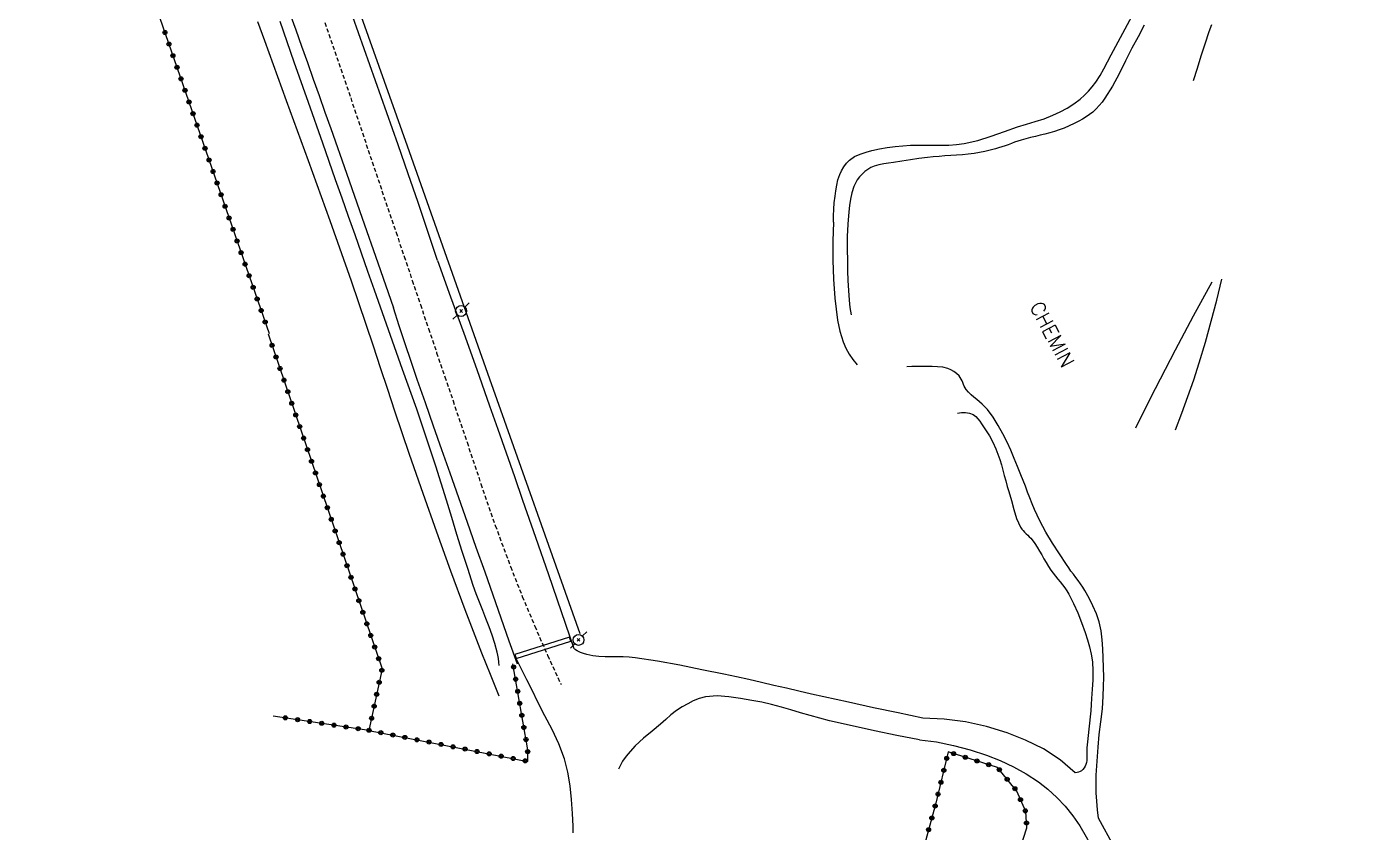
# Model space of a CAD drawing. Header units: millimetres. Extents: x 137000 to 138000, y 152000 to 153001.
# Drawn here: x 137836.3 to 138000, y 152236.8 to 152335.4 of the extents above; entities that cross this region are included whole.
import ezdxf

# ---------------------------------------------------------------- set-up
doc = ezdxf.new("R2010")
doc.units = ezdxf.units.MM
doc.linetypes.add('DASHED', pattern=[0.75, 0.5, -0.25])
doc.layers.get('0').update_dxf_attribs({"linetype": 'CONTINUOUS'})
for name, color, linetype in [('W0001', 6, 'DASHED'), ('W0008', 7, 'CONTINUOUS'), ('W0071', 7, 'CONTINUOUS'), ('W0211', 2, 'CONTINUOUS'), ('W0214', 2, 'CONTINUOUS'), ('W0300', 7, 'CONTINUOUS'), ('W0323', 7, 'CONTINUOUS'), ('W0402', 7, 'CONTINUOUS'), ('W0473', 7, 'CONTINUOUS'), ('W0989', 7, 'CONTINUOUS')]:
    doc.layers.add(name, color=color, linetype=linetype)
doc.styles.get("Standard").update_dxf_attribs({"font": 'romans.shx', "width": 0.85})

# ---------------------------------------------------------------- blocks, each defined once
blk = doc.blocks.new('T473')
for p, q in [((-0.166667, 0.166667), (0.166667, -0.166667)), ((-0.166667, -0.166667), (0.166667, 0.166667)), ((0.500001, 0.500001), (1.000002, 1.000002)), ((-1.000002, -1.000002), (-0.500001, -0.500001))]:
    blk.add_line(p, q)
blk.add_ellipse((0, 0), major_axis=(0.471405, 0.471405), ratio=1, start_param=5.4977871438, end_param=11.780972451)
blk = doc.blocks.new('t323o')
at = {"color": 0, "linetype": 'Continuous'}
for radius in [0.25, 0.15]:
    blk.add_circle((0, 0), radius, dxfattribs=at)

msp = doc.modelspace()

# ---------------------------------------------------------------- linework, layer by layer
at = {"layer": 'W0001'}
msp.add_lwpolyline([(137872.81, 152335.94), (137874.77, 152330.27), (137876.69, 152324.58), (137878.6, 152318.89), (137880.52, 152313.21), (137881.52, 152310.26), (137882.51, 152307.32), (137883.5, 152304.38), (137884.5, 152301.43), (137885.49, 152298.49), (137886.49, 152295.54), (137887.49, 152292.6), (137888.49, 152289.66), (137890.21, 152284.57), (137891.91, 152279.47), (137893.66, 152274.39), (137895.53, 152269.35), (137896.97, 152265.7), (137898.49, 152262.08), (137900.07, 152258.49), (137901.71, 152254.92)], dxfattribs=at)
at = {"layer": 'W0008'}
for points in [[(137868.52, 152337.07), (137869.24, 152335.06), (137869.95, 152333.05), (137870.67, 152331.04), (137871.39, 152329.02), (137872.1, 152327.01), (137872.82, 152325), (137873.53, 152322.98), (137875.45, 152317.5), (137877.37, 152312.01), (137879.29, 152306.52), (137881.19, 152301.02)], [(137886.59, 152306.82), (137885.4, 152310.37), (137884.21, 152313.91), (137883, 152317.45), (137881.77, 152320.99), (137881.09, 152322.95), (137880.4, 152324.9), (137879.7, 152326.86), (137879, 152328.81), (137878.3, 152330.77), (137877.61, 152332.72), (137876.91, 152334.68), (137876.22, 152336.64)], [(137886.59, 152306.82), (137888.2, 152302.38), (137889.8, 152297.94), (137891.39, 152293.49), (137892.97, 152289.05), (137893.99, 152286.16), (137895, 152283.27), (137896, 152280.38), (137897.01, 152277.48), (137898.58, 152272.95), (137900.16, 152268.41), (137901.72, 152263.87), (137903.29, 152259.33)], [(137896.37, 152257.41), (137895.38, 152260.22), (137894.39, 152263.04), (137893.4, 152265.85), (137892.41, 152268.67), (137891.34, 152271.7), (137890.27, 152274.74), (137889.21, 152277.77), (137888.14, 152280.81), (137887.13, 152283.67), (137886.12, 152286.53), (137885.12, 152289.4), (137884.12, 152292.27), (137883.38, 152294.45), (137882.64, 152296.64), (137881.91, 152298.83), (137881.19, 152301.02)]]:
    msp.add_lwpolyline(points, dxfattribs=at)
at = {"layer": 'W0071'}
for points in [[(137935.06, 152311.51), (137935.06, 152312.3), (137935.09, 152313.1), (137935.15, 152313.9), (137935.24, 152314.69), (137935.34, 152315.36), (137935.45, 152316.03), (137935.6, 152316.7), (137935.83, 152317.34), (137936.05, 152317.82), (137936.31, 152318.29), (137936.63, 152318.73), (137937.01, 152319.11), (137937.64, 152319.54), (137938.33, 152319.85), (137939.04, 152320.08), (137939.75, 152320.29), (137940.68, 152320.51), (137941.63, 152320.66), (137942.58, 152320.78), (137943.52, 152320.87), (137944.46, 152320.93), (137945.41, 152320.96), (137946.35, 152320.95), (137947.29, 152320.94), (137948.23, 152320.93), (137949.18, 152320.95), (137950.12, 152321.02), (137951.06, 152321.14), (137952.73, 152321.52), (137954.36, 152322.04), (137955.96, 152322.62), (137957.57, 152323.17), (137958.65, 152323.5), (137959.75, 152323.82), (137960.83, 152324.18), (137961.89, 152324.6), (137962.77, 152325.02), (137963.63, 152325.48), (137964.46, 152326), (137965.25, 152326.58), (137965.78, 152327.05), (137966.27, 152327.55), (137966.72, 152328.09), (137967.15, 152328.65), (137967.67, 152329.46), (137968.14, 152330.3), (137968.57, 152331.15), (137969.02, 152332), (137969.88, 152333.59), (137970.73, 152335.19), (137971.58, 152336.78)], [(137973.08, 152335.63), (137972.33, 152334.22), (137971.57, 152332.8), (137970.79, 152331.25), (137970.02, 152329.69), (137969.2, 152328.15), (137968.27, 152326.68), (137967.93, 152326.22), (137967.57, 152325.79), (137967.18, 152325.38), (137966.77, 152325), (137966.37, 152324.68), (137965.96, 152324.4), (137965.52, 152324.14), (137965.08, 152323.89), (137964.49, 152323.58), (137963.89, 152323.3), (137963.28, 152323.04), (137962.66, 152322.8), (137962.09, 152322.61), (137961.51, 152322.44), (137960.93, 152322.29), (137960.34, 152322.15), (137959.76, 152322.01), (137959.17, 152321.87), (137958.59, 152321.72), (137958.02, 152321.55), (137957.62, 152321.42), (137957.22, 152321.29), (137956.83, 152321.15), (137956.44, 152321), (137956.05, 152320.86), (137955.65, 152320.73), (137955.26, 152320.6), (137954.86, 152320.48), (137954.21, 152320.31), (137953.56, 152320.16), (137952.91, 152320.03), (137952.25, 152319.92), (137951.54, 152319.83), (137950.83, 152319.76), (137950.11, 152319.7), (137949.4, 152319.66), (137948.69, 152319.62), (137947.97, 152319.57), (137947.26, 152319.51), (137946.55, 152319.44), (137945.51, 152319.31), (137944.47, 152319.16), (137943.43, 152318.99), (137942.4, 152318.82), (137941.8, 152318.74), (137941.2, 152318.66), (137940.6, 152318.55), (137940.02, 152318.37), (137939.62, 152318.19), (137939.24, 152317.96), (137938.88, 152317.71), (137938.55, 152317.41), (137938.24, 152317.07), (137937.96, 152316.69), (137937.73, 152316.29), (137937.54, 152315.87), (137937.28, 152315.12), (137937.12, 152314.35), (137937.01, 152313.57), (137936.91, 152312.8), (137936.79, 152311.29), (137936.74, 152309.78), (137936.74, 152308.27), (137936.75, 152306.76), (137936.77, 152305.56), (137936.81, 152304.36), (137936.87, 152303.17), (137936.96, 152301.97), (137937.01, 152301.52), (137937.07, 152301.07), (137937.13, 152300.63), (137937.21, 152300.18)], [(137935.06, 152311.51), (137934.96, 152309.18), (137934.95, 152306.85), (137935.04, 152304.53), (137935.23, 152302.21), (137935.38, 152300.86), (137935.56, 152299.52), (137935.83, 152298.18), (137936.24, 152296.87), (137936.57, 152296.11), (137936.96, 152295.38), (137937.42, 152294.69), (137937.93, 152294.04)], [(137967.5, 152238.58), (137967.37, 152239.6), (137967.27, 152240.63), (137967.21, 152241.66), (137967.18, 152242.69), (137967.18, 152243.26), (137967.2, 152243.83), (137967.22, 152244.4), (137967.26, 152244.97), (137967.3, 152245.54), (137967.34, 152246.1), (137967.38, 152246.67), (137967.43, 152247.24), (137967.58, 152248.8), (137967.77, 152250.36), (137967.95, 152251.93), (137968.07, 152253.49), (137968.11, 152254.67), (137968.12, 152255.84), (137968.1, 152257.02), (137968.05, 152258.19), (137967.99, 152259.29), (137967.92, 152260.39), (137967.79, 152261.5), (137967.55, 152262.58), (137967.22, 152263.59), (137966.8, 152264.57), (137966.33, 152265.51), (137965.81, 152266.44), (137965.56, 152266.85), (137965.29, 152267.26), (137965, 152267.65), (137964.7, 152268.04), (137964.41, 152268.42), (137964.11, 152268.81), (137963.83, 152269.2), (137963.55, 152269.6), (137962.69, 152270.91), (137961.84, 152272.24), (137961.03, 152273.59), (137960.29, 152274.97), (137959.96, 152275.66), (137959.65, 152276.35), (137959.35, 152277.06), (137959.08, 152277.77), (137958.8, 152278.48), (137958.53, 152279.19), (137958.26, 152279.9), (137957.97, 152280.6), (137957.57, 152281.6), (137957.17, 152282.6), (137956.76, 152283.6), (137956.3, 152284.57), (137955.77, 152285.61), (137955.2, 152286.64), (137954.58, 152287.64), (137953.89, 152288.58), (137953.59, 152288.92), (137953.26, 152289.23), (137952.93, 152289.52), (137952.58, 152289.8), (137952.24, 152290.08), (137951.9, 152290.38), (137951.58, 152290.7), (137951.29, 152291.04), (137951.16, 152291.24), (137951.05, 152291.45), (137950.96, 152291.66), (137950.87, 152291.88), (137950.78, 152292.09), (137950.68, 152292.31), (137950.56, 152292.51), (137950.41, 152292.7), (137950.12, 152292.98), (137949.79, 152293.23), (137949.43, 152293.43), (137949.05, 152293.59), (137948.42, 152293.75), (137947.76, 152293.82), (137947.11, 152293.83), (137946.47, 152293.84), (137945.86, 152293.86), (137945.24, 152293.86), (137944.63, 152293.84), (137944.01, 152293.8)], [(137950.23, 152288.15), (137950.71, 152288.24), (137951.2, 152288.24), (137951.68, 152288.15), (137952.13, 152287.97), (137952.46, 152287.75), (137952.73, 152287.46), (137952.96, 152287.14), (137953.17, 152286.83), (137953.67, 152286.11), (137954.13, 152285.35), (137954.55, 152284.57), (137954.92, 152283.77), (137955.17, 152283.13), (137955.4, 152282.48), (137955.6, 152281.82), (137955.78, 152281.16), (137955.95, 152280.5), (137956.13, 152279.84), (137956.31, 152279.18), (137956.51, 152278.53), (137956.82, 152277.44), (137957.1, 152276.33), (137957.44, 152275.23), (137957.93, 152274.18), (137958.08, 152273.96), (137958.25, 152273.76), (137958.43, 152273.56), (137958.62, 152273.38), (137958.82, 152273.2), (137959.01, 152273.02), (137959.19, 152272.83), (137959.36, 152272.62), (137959.67, 152272.18), (137959.97, 152271.73), (137960.26, 152271.26), (137960.53, 152270.8), (137960.8, 152270.32), (137961.08, 152269.86), (137961.36, 152269.39), (137961.66, 152268.94), (137961.93, 152268.57), (137962.2, 152268.2), (137962.49, 152267.84), (137962.78, 152267.49), (137963.07, 152267.13), (137963.34, 152266.76), (137963.6, 152266.38), (137963.85, 152265.99), (137964.44, 152264.85), (137964.96, 152263.69), (137965.42, 152262.5), (137965.84, 152261.29), (137966.12, 152260.41), (137966.38, 152259.52), (137966.59, 152258.62), (137966.73, 152257.7), (137966.8, 152256.58), (137966.78, 152255.46), (137966.72, 152254.35), (137966.64, 152253.23), (137966.59, 152252.47), (137966.53, 152251.72), (137966.45, 152250.96), (137966.36, 152250.2), (137966.28, 152249.45), (137966.2, 152248.69), (137966.12, 152247.93), (137966.05, 152247.17), (137966.04, 152246.92), (137966.05, 152246.66), (137966.06, 152246.41), (137966.07, 152246.16), (137966.07, 152245.9), (137966.05, 152245.64), (137966.01, 152245.38), (137965.94, 152245.13), (137965.85, 152244.92), (137965.73, 152244.72), (137965.58, 152244.54), (137965.41, 152244.38), (137965.23, 152244.27), (137965.05, 152244.19), (137964.85, 152244.14), (137964.64, 152244.13)], [(137945.98, 152250.8), (137942.95, 152251.44), (137939.93, 152252.09), (137936.9, 152252.75), (137933.87, 152253.42), (137932.34, 152253.76), (137930.81, 152254.11), (137929.29, 152254.47), (137927.76, 152254.82), (137926.23, 152255.18), (137924.7, 152255.52), (137923.17, 152255.86), (137921.63, 152256.18), (137918.93, 152256.74), (137916.23, 152257.29), (137913.51, 152257.79), (137910.78, 152258.2), (137910.04, 152258.27), (137909.31, 152258.3), (137908.57, 152258.31), (137907.83, 152258.31), (137907.09, 152258.33), (137906.34, 152258.37), (137905.6, 152258.45), (137904.87, 152258.6), (137904.47, 152258.71), (137904.08, 152258.86), (137903.7, 152259.04), (137903.34, 152259.25)], [(137903.19, 152236.77), (137903.18, 152237.57), (137903.16, 152238.36), (137903.12, 152239.15), (137903.01, 152240.84), (137902.83, 152242.52), (137902.54, 152244.19), (137902.13, 152245.84), (137901.46, 152247.66), (137900.62, 152249.41), (137899.72, 152251.11), (137898.85, 152252.83), (137898.2, 152254.16), (137897.54, 152255.48), (137896.87, 152256.8), (137896.2, 152258.12)], [(137945.57, 152248.17), (137942.82, 152248.7), (137940.06, 152249.27), (137937.32, 152249.86), (137934.58, 152250.49), (137933.39, 152250.79), (137932.21, 152251.12), (137931.03, 152251.47), (137929.85, 152251.82), (137928.67, 152252.16), (137927.48, 152252.47), (137926.28, 152252.75), (137925.07, 152252.98), (137923.67, 152253.22), (137922.26, 152253.43), (137920.82, 152253.52), (137919.38, 152253.41), (137918.62, 152253.22), (137917.89, 152252.93), (137917.21, 152252.58), (137916.54, 152252.2), (137915.83, 152251.73), (137915.16, 152251.2), (137914.52, 152250.64), (137913.88, 152250.09), (137912.85, 152249.21), (137911.81, 152248.34), (137910.8, 152247.41), (137909.88, 152246.41), (137909.55, 152245.98), (137909.25, 152245.53), (137908.98, 152245.06), (137908.74, 152244.58)], [(137964.64, 152244.13), (137962.78, 152245.72), (137960.73, 152247.04), (137958.55, 152248.12), (137956.29, 152249.01), (137953.78, 152249.78), (137951.21, 152250.34), (137948.61, 152250.68), (137945.98, 152250.8)], [(137945.58, 152248.17), (137947.66, 152247.89), (137949.73, 152247.48), (137951.77, 152246.95), (137953.77, 152246.28), (137955.43, 152245.63), (137957.06, 152244.87), (137958.63, 152244.01), (137960.13, 152243.02), (137961.3, 152242.1), (137962.4, 152241.1), (137963.41, 152240.02), (137964.34, 152238.87), (137965.2, 152237.61), (137965.99, 152236.3), (137966.71, 152234.96), (137967.39, 152233.59), (137968.04, 152232.23), (137968.69, 152230.86), (137969.37, 152229.5), (137970.09, 152228.17)], [(138000, 152222.48), (137998.46, 152219.9), (137996.41, 152217.39), (137995.38, 152216.42), (137994.25, 152215.57), (137993.01, 152214.86), (137991.67, 152214.36), (137990.37, 152214.12), (137989.06, 152214.09), (137987.75, 152214.23), (137986.48, 152214.52), (137985.04, 152215.06), (137983.7, 152215.78), (137982.45, 152216.64), (137981.27, 152217.58), (137979.6, 152219.17), (137978.09, 152220.9), (137976.71, 152222.73), (137975.4, 152224.59), (137973.23, 152227.98), (137971.28, 152231.5), (137969.41, 152235.06), (137967.5, 152238.58)]]:
    msp.add_lwpolyline(points, dxfattribs=at)
at = {"layer": 'W0211'}
for points in [[(137864.58, 152336.06), (137865.42, 152333.77), (137868.09, 152326.42), (137870.77, 152319.07), (137873.43, 152311.71), (137876.03, 152304.33), (137876.94, 152301.68), (137877.83, 152299.03), (137878.71, 152296.38), (137879.58, 152293.73), (137880.46, 152291.07), (137881.34, 152288.42), (137882.22, 152285.77), (137883.13, 152283.13), (137884.79, 152278.36), (137886.48, 152273.6), (137888.19, 152268.85), (137889.95, 152264.12), (137890.96, 152261.46), (137891.99, 152258.82), (137893.04, 152256.18), (137894.11, 152253.54)], [(137981.31, 152335.67), (137981, 152334.81), (137980.5, 152333.32), (137980.01, 152331.82), (137979.54, 152330.32), (137979.08, 152328.81)], [(137981.33, 152304.19), (137980.2, 152302.11), (137979.08, 152300.03), (137977.97, 152297.95), (137976.87, 152295.86), (137975.63, 152293.48), (137974.4, 152291.1), (137973.19, 152288.71), (137971.99, 152286.31)]]:
    msp.add_lwpolyline(points, dxfattribs=at)
at = {"layer": 'W0214'}
for points in [[(137894.14, 152257.26), (137894.11, 152257.67), (137894.06, 152258.09), (137893.99, 152258.5), (137893.9, 152258.9), (137893.61, 152259.95), (137893.28, 152260.98), (137892.91, 152262), (137892.52, 152263), (137892.12, 152264), (137891.72, 152265.01), (137891.33, 152266.01), (137890.97, 152267.03), (137890.29, 152269.11), (137889.62, 152271.2), (137888.97, 152273.29), (137888.33, 152275.38), (137887.7, 152277.48), (137887.05, 152279.57), (137886.39, 152281.66), (137885.71, 152283.74), (137884.05, 152288.62), (137882.33, 152293.49), (137880.59, 152298.35), (137878.87, 152303.21), (137878.08, 152305.46), (137877.29, 152307.71), (137876.5, 152309.95), (137875.71, 152312.2), (137874.91, 152314.45), (137874.12, 152316.7), (137873.33, 152318.95), (137872.55, 152321.2), (137870.8, 152326.16), (137869.06, 152331.12), (137867.32, 152336.08)], [(137976.89, 152286.09), (137977.68, 152288.12), (137978.42, 152290.17), (137979.13, 152292.23), (137979.8, 152294.31), (137980.56, 152296.84), (137981.28, 152299.39), (137981.95, 152301.95), (137982.57, 152304.52)]]:
    msp.add_lwpolyline(points, dxfattribs=at)
at = {"layer": 'W0300'}
for points in [[(137850.11, 152413.36), (137862.44, 152378.76), (137872.47, 152350.15), (137882.88, 152320.88), (137892.94, 152292.36)], [(137892.94, 152292.36), (137904, 152261.17)]]:
    msp.add_lwpolyline(points, dxfattribs=at)
at = {"layer": 'W0323'}
for points in [[(137836.33, 152344.65), (137844.6, 152359.97), (137851.56, 152339.6), (137865.99, 152297.87)], [(137865.87, 152297.86), (137879.81, 152256.84), (137878.21, 152249.31), (137897.63, 152245.52), (137897.63, 152246.93), (137895.83, 152257.46)], [(137878.21, 152249.31), (137866.5, 152251.07)], [(137951.23, 152211.29), (137957.2, 152232.7), (137958.71, 152237.39), (137958.57, 152239.37), (137957.49, 152241.88), (137955.12, 152244.77), (137949.1, 152246.67), (137947.58, 152240.4), (137944.51, 152229.18), (137941.51, 152218.36)]]:
    msp.add_lwpolyline(points, dxfattribs=at)
at = {"layer": 'W0402'}
msp.add_lwpolyline([(137902.74, 152260.72), (137896.05, 152258.6), (137896.2, 152258.12), (137902.89, 152260.24)], close=True, dxfattribs=at)

# ---------------------------------------------------------------- block references
at = {"layer": 'W0323'}
for p, rotation in [((137853.24, 152334.73), 289.0717977009906), ((137853.73, 152333.31), 289.0717977009906), ((137854.22, 152331.89), 289.0717977009906), ((137854.71, 152330.47), 289.0717977009906), ((137855.2, 152329.06), 289.0717977009906), ((137855.69, 152327.64), 289.0717977009906), ((137856.18, 152326.22), 289.0717977009906), ((137856.67, 152324.8), 289.0717977009906), ((137857.16, 152323.39), 289.0717977009906), ((137857.65, 152321.97), 289.0717977009906), ((137858.14, 152320.55), 289.0717977009906), ((137858.64, 152319.13), 289.0717977009906), ((137859.13, 152317.72), 289.0717977009906), ((137859.62, 152316.3), 289.0717977009906), ((137860.11, 152314.88), 289.0717977009906), ((137860.6, 152313.46), 289.0717977009906), ((137861.09, 152312.04), 289.0717977009906), ((137861.58, 152310.63), 289.0717977009906), ((137862.07, 152309.21), 289.0717977009906), ((137862.56, 152307.79), 289.0717977009906), ((137863.05, 152306.37), 289.0717977009906), ((137863.54, 152304.96), 289.0717977009906), ((137864.03, 152303.54), 289.0717977009906), ((137864.52, 152302.12), 289.0717977009906), ((137865.01, 152300.7), 289.0717977009906), ((137865.5, 152299.29), 289.0717977009906), ((137866.35, 152296.44), 288.77575464408), ((137866.83, 152295.02), 288.77575464408), ((137867.32, 152293.6), 288.77575464408), ((137867.8, 152292.18), 288.77575464408), ((137868.28, 152290.76), 288.77575464408), ((137868.76, 152289.34), 288.77575464408), ((137869.25, 152287.92), 288.77575464408), ((137869.73, 152286.5), 288.77575464408), ((137870.21, 152285.08), 288.77575464408), ((137870.69, 152283.66), 288.77575464408), ((137871.18, 152282.24), 288.77575464408), ((137871.66, 152280.82), 288.77575464408), ((137872.14, 152279.4), 288.77575464408), ((137872.63, 152277.98), 288.77575464408), ((137873.11, 152276.56), 288.77575464408), ((137873.59, 152275.14), 288.77575464408), ((137874.07, 152273.72), 288.77575464408), ((137874.56, 152272.3), 288.77575464408), ((137875.04, 152270.88), 288.77575464408), ((137875.52, 152269.46), 288.77575464408), ((137876.01, 152268.04), 288.77575464408), ((137876.49, 152266.62), 288.77575464408), ((137876.97, 152265.19), 288.77575464408), ((137877.45, 152263.77), 288.77575464408), ((137877.94, 152262.35), 288.77575464408), ((137878.42, 152260.93), 288.77575464408), ((137878.9, 152259.51), 288.77575464408), ((137879.39, 152258.09), 288.77575464408), ((137879.78, 152256.67), 257.962958289573), ((137895.9, 152257.06), 99.6863359669575), ((137879.46, 152255.2), 257.962958289573), ((137896.16, 152255.58), 99.6863359669575), ((137879.15, 152253.73), 257.962958289573), ((137896.41, 152254.1), 99.6863359669575), ((137878.84, 152252.27), 257.962958289573), ((137896.66, 152252.63), 99.6863359669575), ((137867.98, 152250.85), 171.4518599895438), ((137869.47, 152250.62), 171.4518599895438), ((137870.95, 152250.4), 171.4518599895438), ((137872.43, 152250.18), 171.4518599895438), ((137873.92, 152249.95), 171.4518599895438), ((137878.53, 152250.8), 257.962958289573), ((137896.91, 152251.15), 99.6863359669575), ((137875.4, 152249.73), 171.4518599895438), ((137876.88, 152249.51), 171.4518599895438), ((137878.21, 152249.33), 257.962958289573), ((137879.66, 152249.03), 348.9569802186754), ((137881.13, 152248.74), 348.9569802186754), ((137882.6, 152248.45), 348.9569802186754), ((137897.16, 152249.67), 99.6863359669575), ((137884.07, 152248.16), 348.9569802186754), ((137885.54, 152247.88), 348.9569802186754), ((137887.02, 152247.59), 348.9569802186754), ((137888.49, 152247.3), 348.9569802186754), ((137889.96, 152247.02), 348.9569802186754), ((137891.43, 152246.73), 348.9569802186754), ((137897.42, 152248.19), 99.6863359669575), ((137897.63, 152246.71), 89.83780431229269), ((137892.91, 152246.44), 348.9569802186754), ((137894.38, 152246.15), 348.9569802186754), ((137895.85, 152245.87), 348.9569802186754), ((137897.32, 152245.58), 348.9569802186754), ((137948.91, 152245.88), 256.3920839567996), ((137949.75, 152246.47), 162.4466318596072), ((137951.18, 152246.02), 162.4466318596072), ((137952.61, 152245.57), 162.4466318596072), ((137954.04, 152245.11), 162.4466318596072), ((137948.55, 152244.42), 256.3920839567996), ((137955.35, 152244.49), 129.38966655842), ((137956.3, 152243.33), 129.38966655842), ((137948.2, 152242.96), 256.3920839567996), ((137957.25, 152242.17), 129.38966655842), ((137947.49, 152240.05), 254.6667152069665), ((137947.85, 152241.5), 256.3920839567996), ((137957.93, 152240.84), 113.1628373797253), ((137947.09, 152238.6), 254.6667152069665), ((137958.52, 152239.46), 113.1628373797253), ((137946.69, 152237.15), 254.6667152069665), ((137958.67, 152237.98), 94.08561678009494)]:
    msp.add_blockref('t323o', p, dxfattribs=dict(at, rotation=rotation))
at = {"layer": 'W0473'}
for p in [(137889.48, 152300.64), (137903.85, 152260.38)]:
    msp.add_blockref('T473', p, dxfattribs=at)

# ---------------------------------------------------------------- texts
at = {"layer": 'W0989'}
msp.add_text('CHEMIN', height=1.75, rotation=297.8723, dxfattribs=at).set_placement((137958.99, 152301.2))

doc.saveas('drawing.dxf')
